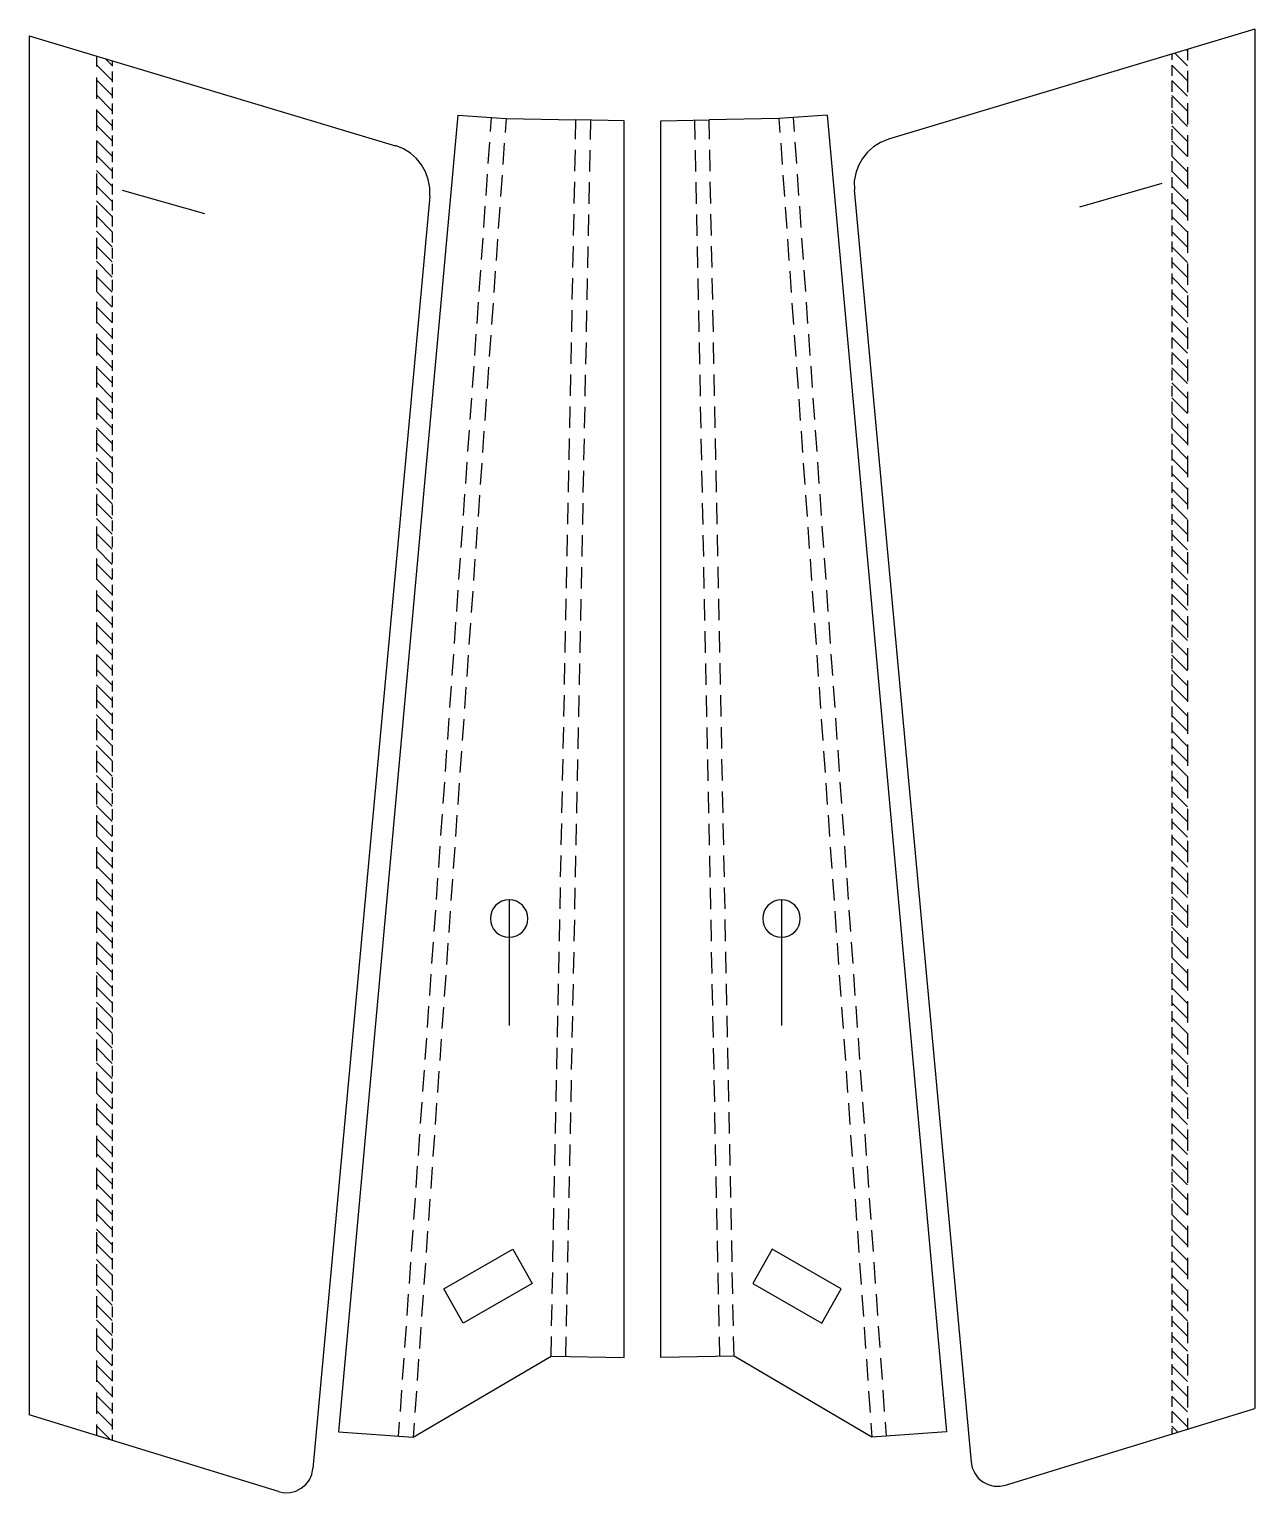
# Model space of a CAD drawing. Extents: x 310 to 3649, y -238 to 259.
# Drawn here: x 2912 to 3275.9, y -179.3 to 255.3 of the extents above; entities that cross this region are included whole.
import ezdxf

# ---------------------------------------------------------------- set-up
doc = ezdxf.new("R2010")
doc.units = 0

msp = doc.modelspace()

# ---------------------------------------------------------------- linework, layer by layer
at = {"layer": '01 CUT', "color": 7}
for points in [[(2912.01465, 253.38138), (2912.01465, -156.118247)], [(2912.01465, 253.38138), (3020.779224, 220.721316)], [(3275.889671, 255.286374), (3167.125097, 222.62631)], [(3275.889671, 255.286374), (3275.889671, -154.213253)], [(3039.310583, 229.791204), (3003.835361, -161.198231)], [(3039.310583, 229.791204), (3053.576871, 228.828124)], [(3053.576871, 228.828124), (3074.298972, 228.404792)], [(3088.639344, -139.121467), (3088.639344, 228.087293), (3074.298972, 228.404792)], [(3099.571893, -139.121467), (3099.571893, 228.087293), (3113.901681, 228.404792)], [(3134.623782, 228.828124), (3113.901681, 228.404792)], [(3148.890071, 229.791204), (3134.623782, 228.828124)], [(3148.890071, 229.791204), (3184.365292, -161.198231)], [(3167.125774, 222.636195), (3164.796197, 221.708211), (3162.710342, 220.420429), (3160.898394, 218.817563), (3159.390537, 216.944328), (3158.216955, 214.845436), (3157.407833, 212.565603), (3156.993354, 210.149541), (3157.003705, 207.641966)], [(3030.911199, 205.736972), (3030.92155, 208.244547), (3030.507072, 210.660609), (3029.697949, 212.940442), (3028.524368, 215.039334), (3027.01651, 216.912569), (3025.204562, 218.515435), (3023.118707, 219.803217), (3020.78913, 220.731201)], [(3248.256674, 209.460685), (3223.841001, 202.443957)], [(2939.647646, 207.545107), (2964.06332, 200.538963)], [(3030.907442, 205.735363), (2996.247135, -172.077864)], [(3156.996879, 207.640357), (3191.657186, -170.17287)], [(3040.898077, -128.876833), (3035.077262, -118.748615), (3055.566531, -106.979985)], [(3055.566531, -106.979985), (3061.376763, -117.108204), (3040.898077, -128.876833)], [(3132.644705, -106.979985), (3126.82389, -117.108204), (3147.302576, -128.876833)], [(3147.302576, -128.876833), (3153.123391, -118.748615), (3132.644705, -106.979985)], [(3003.835361, -161.198231), (3025.996791, -162.753976), (3066.932996, -138.676969)], [(3066.932996, -138.676969), (3088.639344, -139.121467)], [(3121.278241, -138.676969), (3099.571893, -139.121467)], [(3184.365292, -161.198231), (3162.203862, -162.753976), (3121.278241, -138.676969)], [(2986.0025, -178.935842), (2912.01465, -156.118247)], [(3201.90182, -177.030848), (3275.889671, -154.213253)], [(2986.005358, -178.942746), (2987.747093, -179.273077), (2989.497647, -179.211844), (2991.192244, -178.768532), (2992.766108, -177.952629), (2994.119896, -176.808071), (2995.175146, -175.409986), (2995.898416, -173.814658), (2996.256268, -172.078371)], [(3191.658636, -170.173377), (3192.016487, -171.909662), (3192.739764, -173.50499), (3193.79502, -174.903077), (3195.148807, -176.047635), (3196.722669, -176.863538), (3198.417262, -177.30685), (3200.167813, -177.368083), (3201.909546, -177.037752)]]:
    msp.add_lwpolyline(points, dxfattribs=at)
at = {"layer": '02 SCORE', "color": 10}
for points in [[(3255.9719, 249.306809), (3255.9719, 246.089486)], [(2931.932421, 247.401815), (2931.932421, 244.184492)], [(2931.932421, 241.009502), (2931.932421, 234.659522)], [(3255.9719, 242.914496), (3255.9719, 236.564516)], [(2931.932421, 231.484532), (2931.932421, 225.134552)], [(3255.9719, 233.389526), (3255.9719, 227.039546)], [(3048.983719, 224.944052), (3049.269468, 229.113873)], [(3053.576871, 228.828124), (3053.291122, 224.64772)], [(3074.224889, 222.62631), (3074.341306, 228.404792)], [(3078.659292, 228.309542), (3078.542876, 222.541643)], [(3109.551945, 228.309542), (3109.668361, 222.541643)], [(3113.986347, 222.62631), (3113.869931, 228.404792)], [(3134.623782, 228.828124), (3134.920115, 224.64772)], [(3139.227518, 224.944052), (3138.931185, 229.113873)], [(2931.932421, 221.959562), (2931.932421, 215.609582)], [(3048.306388, 215.450832), (3048.761469, 221.779646)], [(3139.894266, 215.450832), (3139.449767, 221.779646)], [(3255.9719, 223.864556), (3255.9719, 217.514576)], [(3053.068872, 221.483313), (3052.613791, 215.143917)], [(3074.03439, 213.111923), (3074.161389, 219.45132)], [(3078.479376, 219.366653), (3078.341793, 213.016673)], [(3109.731861, 219.366653), (3109.85886, 213.016673)], [(3114.176847, 213.111923), (3114.049847, 219.45132)], [(3135.142364, 221.483313), (3135.586863, 215.143917)], [(3255.9719, 214.339586), (3255.9719, 207.989606)], [(2931.932421, 212.434592), (2931.932421, 206.084612)], [(3047.63964, 205.947029), (3048.084138, 212.275842)], [(3052.391541, 211.97951), (3051.947043, 205.650697)], [(3073.833307, 203.586953), (3073.960307, 209.936933)], [(3078.278293, 209.841683), (3078.151294, 203.491703)], [(3109.92236, 209.841683), (3110.04936, 203.491703)], [(3114.367346, 203.586953), (3114.240347, 209.936933)], [(3135.809112, 211.97951), (3136.25361, 205.650697)], [(3140.561014, 205.947029), (3140.116515, 212.275842)], [(3255.9719, 204.814616), (3255.9719, 198.464636)], [(2931.932421, 202.909622), (2931.932421, 196.559642)], [(3046.972892, 196.443226), (3047.41739, 202.782622)], [(3051.724793, 202.475707), (3051.280295, 196.146893)], [(3073.642808, 194.061983), (3073.769807, 200.411963)], [(3078.087794, 200.316713), (3077.960794, 193.966733)], [(3110.11286, 200.316713), (3110.239859, 193.966733)], [(3114.557845, 194.061983), (3114.430846, 200.411963)], [(3136.47586, 202.475707), (3136.920358, 196.146893)], [(3141.227762, 196.443226), (3140.783263, 202.782622)], [(2931.932421, 193.384652), (2931.932421, 187.034672)], [(3046.306144, 186.939422), (3046.750642, 193.278819)], [(3051.058045, 192.982486), (3050.613547, 186.64309)], [(3137.153191, 192.982486), (3137.59769, 186.64309)], [(3141.905093, 186.939422), (3141.460594, 193.278819)], [(3255.9719, 195.289646), (3255.9719, 188.939666)], [(3073.452308, 184.537013), (3073.579308, 190.886993)], [(3077.897294, 190.791743), (3077.770295, 184.441763)], [(3110.303359, 190.791743), (3110.430359, 184.441763)], [(3114.748345, 184.537013), (3114.621345, 190.886993)], [(2931.932421, 183.859682), (2931.932421, 177.509702)], [(3045.628813, 177.435619), (3046.083895, 183.775015)], [(3050.391298, 183.478683), (3049.936216, 177.139286)], [(3137.819939, 183.478683), (3138.264437, 177.139286)], [(3142.571841, 177.435619), (3142.127342, 183.775015)], [(3255.9719, 185.764676), (3255.9719, 179.414696)], [(3073.261809, 175.012043), (3073.388809, 181.362023)], [(3077.706795, 181.266773), (3077.579795, 174.916793)], [(3110.493858, 181.266773), (3110.631441, 174.916793)], [(3114.949428, 175.012043), (3114.811845, 181.362023)], [(2931.932421, 174.334712), (2931.932421, 167.984732)], [(3044.962065, 167.942399), (3045.406563, 174.271212)], [(3049.713966, 173.97488), (3049.269468, 167.646066)], [(3138.486687, 173.97488), (3138.931185, 167.646066)], [(3143.238589, 167.942399), (3142.79409, 174.271212)], [(3255.9719, 176.239706), (3255.9719, 169.889726)], [(3073.07131, 165.487073), (3073.198309, 171.837053)], [(3077.516296, 171.741803), (3077.389296, 165.402407)], [(3110.694941, 171.741803), (3110.821941, 165.402407)], [(3115.139927, 165.487073), (3115.012927, 171.837053)], [(3255.9719, 166.714736), (3255.9719, 160.364756)], [(2931.932421, 164.809742), (2931.932421, 158.459762)], [(3044.295317, 158.438595), (3044.739815, 164.767409)], [(3049.047219, 164.471076), (3048.60272, 158.142263)], [(3072.88081, 155.972686), (3073.00781, 162.312083)], [(3077.325796, 162.227417), (3077.198797, 155.877437)], [(3110.88544, 162.227417), (3111.01244, 155.877437)], [(3115.330426, 155.972686), (3115.203427, 162.312083)], [(3139.153435, 164.471076), (3139.597933, 158.142263)], [(3143.905336, 158.438595), (3143.460838, 164.767409)], [(3255.9719, 157.189766), (3255.9719, 150.839786)], [(2931.932421, 155.284772), (2931.932421, 148.934792)], [(3043.628569, 148.934792), (3044.073067, 155.274189)], [(3048.380471, 154.967273), (3047.935972, 148.63846)], [(3072.679727, 146.447716), (3072.81731, 152.797696)], [(3077.124713, 152.702447), (3076.997714, 146.352467)], [(3111.07594, 152.702447), (3111.202939, 146.352467)], [(3115.520926, 146.447716), (3115.393926, 152.797696)], [(3139.830766, 154.967273), (3140.275265, 148.63846)], [(3144.582668, 148.934792), (3144.138169, 155.274189)], [(2931.932421, 145.759802), (2931.932421, 139.409822)], [(3042.951238, 139.430989), (3043.40632, 145.770385)], [(3047.713723, 145.474053), (3047.258641, 139.134656)], [(3140.497514, 145.474053), (3140.942012, 139.134656)], [(3145.249415, 139.430989), (3144.804917, 145.770385)], [(3255.9719, 147.664796), (3255.9719, 141.314816)], [(3072.489228, 136.922746), (3072.616228, 143.272726)], [(3076.934214, 143.177477), (3076.807214, 136.827497)], [(3111.266439, 143.177477), (3111.393439, 136.827497)], [(3115.711425, 136.922746), (3115.584426, 143.272726)], [(2931.932421, 136.234832), (2931.932421, 129.884852)], [(3042.28449, 129.937768), (3042.728988, 136.266582)], [(3047.036392, 135.970249), (3046.591893, 129.630853)], [(3141.164262, 135.970249), (3141.60876, 129.630853)], [(3145.916163, 129.937768), (3145.471665, 136.266582)], [(3255.9719, 138.139826), (3255.9719, 131.789846)], [(3072.298729, 127.397776), (3072.425728, 133.747756)], [(3076.743715, 133.652507), (3076.616715, 127.302527)], [(3111.456939, 133.652507), (3111.583938, 127.302527)], [(3115.901925, 127.397776), (3115.774925, 133.747756)], [(2931.932421, 126.709862), (2931.932421, 120.359882)], [(3041.617742, 120.433965), (3042.06224, 126.762778)], [(3046.369644, 126.466446), (3045.925145, 120.137633)], [(3141.83101, 126.466446), (3142.275508, 120.137633)], [(3146.582911, 120.433965), (3146.138413, 126.762778)], [(3255.9719, 128.614856), (3255.9719, 122.264876)], [(3072.108229, 117.872806), (3072.235229, 124.222786)], [(3076.553215, 124.127537), (3076.426216, 117.777557)], [(3111.647438, 124.127537), (3111.785021, 117.777557)], [(3116.092424, 117.872806), (3115.965424, 124.222786)], [(3255.9719, 119.089886), (3255.9719, 112.739906)], [(2931.932421, 117.184892), (2931.932421, 110.834912)], [(3040.950994, 110.930162), (3041.395493, 117.258975)], [(3045.702896, 116.962643), (3045.258397, 110.633829)], [(3071.91773, 108.347836), (3072.044729, 114.697816)], [(3076.362716, 114.602567), (3076.235716, 108.26317)], [(3111.848521, 114.602567), (3111.97552, 108.26317)], [(3116.293507, 108.347836), (3116.166507, 114.697816)], [(3142.508341, 116.962643), (3142.952839, 110.633829)], [(3147.260243, 110.930162), (3146.815744, 117.258975)], [(3255.9719, 109.564916), (3255.9719, 103.214936)], [(2931.932421, 107.659922), (2931.932421, 101.309942)], [(3040.273663, 101.426358), (3040.728745, 107.765755)], [(3045.036148, 107.458839), (3044.581066, 101.130026)], [(3071.72723, 98.822866), (3071.85423, 105.172846)], [(3076.172216, 105.08818), (3076.045217, 98.7382)], [(3112.03902, 105.08818), (3112.16602, 98.7382)], [(3116.484006, 98.822866), (3116.357007, 105.172846)], [(3143.175089, 107.458839), (3143.619587, 101.130026)], [(3147.92699, 101.426358), (3147.482492, 107.765755)], [(3255.9719, 100.039946), (3255.9719, 93.689966)], [(2931.932421, 98.134952), (2931.932421, 91.784972)], [(3039.606915, 91.922555), (3040.051414, 98.261952)], [(3044.358817, 97.965619), (3043.914318, 91.626222)], [(3071.526148, 89.30848), (3071.663731, 95.65846)], [(3116.674506, 89.30848), (3116.547506, 95.65846)], [(3143.841837, 97.965619), (3144.286335, 91.626222)], [(3148.593738, 91.922555), (3148.14924, 98.261952)], [(3075.971134, 95.56321), (3075.844134, 89.21323)], [(3112.22952, 95.56321), (3112.356519, 89.21323)], [(2931.932421, 88.609982), (2931.932421, 82.260002)], [(3038.940167, 82.429335), (3039.384666, 88.758148)], [(3043.692069, 88.461816), (3043.24757, 82.122419)], [(3144.508585, 88.461816), (3144.953083, 82.122419)], [(3149.260486, 82.429335), (3148.815988, 88.758148)], [(3255.9719, 90.514976), (3255.9719, 84.164996)], [(3071.335648, 79.78351), (3071.462648, 86.13349)], [(3075.780634, 86.03824), (3075.653635, 79.68826)], [(3112.420019, 86.03824), (3112.547018, 79.68826)], [(3116.865005, 79.78351), (3116.738005, 86.13349)], [(2931.932421, 79.085012), (2931.932421, 72.735032)], [(3038.273419, 72.925531), (3038.717918, 79.254345)], [(3043.025321, 78.958012), (3042.580822, 72.629199)], [(3145.185916, 78.958012), (3145.630414, 72.629199)], [(3149.937817, 72.925531), (3149.493319, 79.254345)], [(3255.9719, 80.990006), (3255.9719, 74.640026)], [(3071.145149, 70.25854), (3071.272149, 76.60852)], [(3075.590135, 76.51327), (3075.463135, 70.16329)], [(3112.610518, 76.51327), (3112.737518, 70.16329)], [(3117.055504, 70.25854), (3116.928505, 76.60852)], [(2931.932421, 69.560042), (2931.932421, 63.210062)], [(3037.596088, 63.421728), (3038.05117, 69.750541)], [(3150.604565, 63.421728), (3150.160067, 69.750541)], [(3255.9719, 71.465036), (3255.9719, 65.115056)], [(3042.358573, 69.454209), (3041.903491, 63.125396)], [(3070.954649, 60.73357), (3071.081649, 67.08355)], [(3075.399635, 66.9883), (3075.272636, 60.63832)], [(3112.801018, 66.9883), (3112.938601, 60.63832)], [(3117.246004, 60.73357), (3117.119004, 67.08355)], [(3145.852664, 69.454209), (3146.297162, 63.125396)], [(3255.9719, 61.940066), (3255.9719, 55.590086)], [(2931.932421, 60.035072), (2931.932421, 53.685092)], [(3036.92934, 53.917925), (3037.373839, 60.257321)], [(3041.681242, 59.960989), (3041.236743, 53.621592)], [(3070.76415, 51.2086), (3070.89115, 57.55858)], [(3075.209136, 57.46333), (3075.082137, 51.123933)], [(3113.0021, 57.46333), (3113.1291, 51.123933)], [(3117.447086, 51.2086), (3117.320087, 57.55858)], [(3146.519411, 59.960989), (3146.96391, 53.621592)], [(3151.271313, 53.917925), (3150.826815, 60.257321)], [(3255.9719, 52.415096), (3255.9719, 46.065116)], [(2931.932421, 50.510102), (2931.932421, 44.160122)], [(3036.262592, 44.414121), (3036.707091, 50.753518)], [(3041.014494, 50.457185), (3040.569995, 44.117789)], [(3070.573651, 41.68363), (3070.70065, 48.03361)], [(3075.018637, 47.948943), (3074.891637, 41.598963)], [(3113.1926, 47.948943), (3113.319599, 41.598963)], [(3117.637586, 41.68363), (3117.510586, 48.03361)], [(3147.186159, 50.457185), (3147.630658, 44.117789)], [(3151.938061, 44.414121), (3151.493563, 50.753518)], [(2931.932421, 40.985132), (2931.932421, 34.635152)], [(3035.595844, 34.920901), (3036.040343, 41.249714)], [(3040.347746, 40.953382), (3039.903247, 34.613985)], [(3147.863491, 40.953382), (3148.307989, 34.613985)], [(3152.615392, 34.920901), (3152.170894, 41.249714)], [(3255.9719, 42.890126), (3255.9719, 36.540146)], [(3070.372568, 32.169243), (3070.510151, 38.519223)], [(3074.828137, 38.423973), (3074.690554, 32.073993)], [(3113.383099, 38.423973), (3113.510099, 32.073993)], [(3117.828085, 32.169243), (3117.701086, 38.519223)], [(2931.932421, 31.460162), (2931.932421, 25.110182)], [(3034.918513, 25.417098), (3035.373595, 31.745911)], [(3039.680998, 31.449579), (3039.225916, 25.120765)], [(3148.530238, 31.449579), (3148.974737, 25.120765)], [(3153.28214, 25.417098), (3152.837642, 31.745911)], [(3255.9719, 33.365156), (3255.9719, 27.015176)], [(3070.182069, 22.644273), (3070.309068, 28.994253)], [(3074.627055, 28.899003), (3074.500055, 22.549023)], [(3113.573599, 28.899003), (3113.700598, 22.549023)], [(3118.018585, 22.644273), (3117.891585, 28.994253)], [(2931.932421, 21.935192), (2931.932421, 15.585212)], [(3034.251765, 15.913294), (3034.696264, 22.252691)], [(3039.003667, 21.945775), (3038.559168, 15.616962)], [(3149.196986, 21.945775), (3149.641485, 15.616962)], [(3153.948888, 15.913294), (3153.504389, 22.252691)], [(3255.9719, 23.840186), (3255.9719, 17.490206)], [(3069.991569, 13.119303), (3070.118569, 19.469283)], [(3074.436555, 19.374033), (3074.309556, 13.024053)], [(3113.764098, 19.374033), (3113.891098, 13.024053)], [(3118.209084, 13.119303), (3118.082084, 19.469283)], [(3255.9719, 14.315216), (3255.9719, 7.965236)], [(2931.932421, 12.410222), (2931.932421, 6.060242)], [(3033.585017, 6.409491), (3034.029516, 12.748888)], [(3038.336919, 12.452555), (3037.89242, 6.113158)], [(3069.80107, 3.594333), (3069.928069, 9.944313)], [(3074.246056, 9.849063), (3074.119056, 3.499083)], [(3113.954597, 9.849063), (3114.09218, 3.499083)], [(3118.399583, 3.594333), (3118.272584, 9.944313)], [(3149.863734, 12.452555), (3150.308233, 6.113158)], [(3154.615636, 6.409491), (3154.171137, 12.748888)], [(3255.9719, 4.790246), (3255.9719, -1.559734)], [(2931.932421, 2.885252), (2931.932421, -3.464728)], [(3032.918269, -3.094313), (3033.362768, 3.245084)], [(3037.670171, 2.948752), (3037.225672, -3.390645)], [(3069.61057, -5.930637), (3069.73757, 0.419343)], [(3074.055556, 0.324093), (3073.928557, -6.015303)], [(3114.15568, 0.324093), (3114.28268, -6.015303)], [(3118.600666, -5.930637), (3118.473667, 0.419343)], [(3150.541066, 2.948752), (3150.985564, -3.390645)], [(3155.292967, -3.094313), (3154.848469, 3.245084)], [(2931.932421, -6.639718), (2931.932421, -12.989698)], [(3032.240938, -12.587533), (3032.69602, -6.258719)], [(3037.003423, -6.555052), (3036.548341, -12.894448)], [(3151.207813, -6.555052), (3151.652312, -12.894448)], [(3155.959715, -12.587533), (3155.515216, -6.258719)], [(3255.9719, -4.734724), (3255.9719, -11.084704)], [(3069.420071, -15.455607), (3069.547071, -9.105627)], [(3073.865057, -9.190293), (3073.738057, -15.540273)], [(3114.34618, -9.190293), (3114.473179, -15.540273)], [(3118.791166, -15.455607), (3118.664166, -9.105627)], [(2931.932421, -16.164688), (2931.932421, -22.514668)], [(3031.57419, -22.091336), (3032.018689, -15.762523)], [(3036.326092, -16.058855), (3035.881593, -22.387668)], [(3151.874561, -16.058855), (3152.31906, -22.387668)], [(3156.626463, -22.091336), (3156.181964, -15.762523)], [(3255.9719, -14.259694), (3255.9719, -20.609674)], [(3069.218988, -24.969994), (3069.356571, -18.620014)], [(3073.674558, -18.715263), (3073.536975, -25.065243)], [(3114.536679, -18.715263), (3114.663679, -25.065243)], [(3118.981665, -24.969994), (3118.854665, -18.620014)], [(2931.932421, -25.689658), (2931.932421, -32.039638)], [(3030.907442, -31.595139), (3031.351941, -25.255743)], [(3035.659344, -25.562658), (3035.214845, -31.891472)], [(3152.541309, -25.562658), (3152.985808, -31.891472)], [(3157.293211, -31.595139), (3156.848712, -25.255743)], [(3255.9719, -23.784664), (3255.9719, -30.134644)], [(3069.028489, -34.494964), (3069.155489, -28.144984)], [(3073.473475, -28.240233), (3073.346475, -34.590213)], [(3114.727178, -28.240233), (3114.854178, -34.590213)], [(3119.172164, -34.494964), (3119.045165, -28.144984)], [(3030.240694, -41.098943), (3030.685193, -34.759546)], [(3157.970542, -41.098943), (3157.526044, -34.759546)], [(3255.9719, -33.309634), (3255.9719, -39.659614)], [(2931.932421, -35.214628), (2931.932421, -41.564608)], [(3034.992596, -35.055879), (3034.548098, -41.395275)], [(3068.83799, -44.019934), (3068.964989, -37.669954)], [(3073.282976, -37.765203), (3073.155976, -44.115183)], [(3114.917678, -37.765203), (3115.044677, -44.115183)], [(3119.362664, -44.019934), (3119.235664, -37.669954)], [(3153.208057, -35.055879), (3153.663139, -41.395275)], [(3255.9719, -42.834604), (3255.9719, -49.184584)], [(2931.932421, -44.739598), (2931.932421, -51.089578)], [(3029.563363, -50.602746), (3030.018445, -44.26335)], [(3034.325848, -44.559682), (3033.88135, -50.899079)], [(3068.64749, -53.544904), (3068.77449, -47.194924)], [(3073.092476, -47.290173), (3072.965477, -53.640153)], [(3115.108177, -47.290173), (3115.235177, -53.640153)], [(3119.553163, -53.544904), (3119.426164, -47.194924)], [(3153.885388, -44.559682), (3154.329887, -50.899079)], [(3158.63729, -50.602746), (3158.192791, -44.26335)], [(2931.932421, -54.264568), (2931.932421, -60.614548)], [(3028.896615, -60.095966), (3029.341114, -53.767153)], [(3033.648517, -54.063485), (3033.204018, -60.402882)], [(3154.552136, -54.063485), (3154.996635, -60.402882)], [(3159.304038, -60.095966), (3158.859539, -53.767153)], [(3255.9719, -52.359574), (3255.9719, -58.709554)], [(3068.456991, -63.069874), (3068.58399, -56.719894)], [(3072.901977, -56.815143), (3072.774977, -63.15454)], [(3115.30926, -56.815143), (3115.436259, -63.15454)], [(3119.754246, -63.069874), (3119.616663, -56.719894)], [(2931.932421, -63.789538), (2931.932421, -70.139518)], [(3028.229867, -69.59977), (3028.674366, -63.270956)], [(3032.981769, -63.567289), (3032.53727, -69.896102)], [(3155.218884, -63.567289), (3155.663383, -69.896102)], [(3159.970786, -69.59977), (3159.526287, -63.270956)], [(3255.9719, -61.884544), (3255.9719, -68.234524)], [(3068.266491, -72.594844), (3068.393491, -66.244864)], [(3072.711477, -66.32953), (3072.584478, -72.67951)], [(3115.499759, -66.32953), (3115.626759, -72.67951)], [(3119.944745, -72.594844), (3119.817746, -66.244864)], [(2931.932421, -73.314508), (2931.932421, -79.664488)], [(3027.56312, -79.103573), (3028.007618, -72.764176)], [(3032.315021, -73.071092), (3031.870523, -79.399906)], [(3155.885632, -73.071092), (3156.340714, -79.399906)], [(3160.648117, -79.103573), (3160.193035, -72.764176)], [(3255.9719, -71.409514), (3255.9719, -77.759494)], [(3068.065409, -82.10923), (3068.202992, -75.75925)], [(3072.520978, -75.8545), (3072.383395, -82.20448)], [(3115.690259, -75.8545), (3115.817258, -82.20448)], [(3120.135245, -82.10923), (3120.008245, -75.75925)], [(3026.896372, -88.607377), (3027.34087, -82.26798)], [(3031.648273, -82.564312), (3031.203775, -88.903709)], [(3156.562963, -82.564312), (3157.007462, -88.903709)], [(3161.314865, -88.607377), (3160.870366, -82.26798)], [(3255.9719, -80.934484), (3255.9719, -87.284464)], [(2931.932421, -82.839478), (2931.932421, -89.189458)], [(3067.874909, -91.6342), (3068.001909, -85.28422)], [(3072.319895, -85.37947), (3072.192896, -91.72945)], [(3115.880758, -85.37947), (3116.007758, -91.72945)], [(3120.325744, -91.6342), (3120.198744, -85.28422)], [(3255.9719, -90.459454), (3255.9719, -96.809434)], [(2931.932421, -92.364448), (2931.932421, -98.714428)], [(3026.21904, -98.11118), (3026.663539, -91.771783)], [(3030.970942, -92.068116), (3030.526443, -98.407512)], [(3067.68441, -101.15917), (3067.811409, -94.80919)], [(3072.129396, -94.90444), (3072.002396, -101.25442)], [(3116.071257, -94.90444), (3116.198257, -101.25442)], [(3120.516243, -101.15917), (3120.389244, -94.80919)], [(3157.229711, -92.068116), (3157.67421, -98.407512)], [(3161.981613, -98.11118), (3161.537114, -91.771783)], [(2931.932421, -101.889418), (2931.932421, -108.239398)], [(3025.552293, -107.6044), (3025.996791, -101.275587)], [(3030.304194, -101.571919), (3029.859696, -107.911316)], [(3157.896459, -101.571919), (3158.340958, -107.911316)], [(3162.648361, -107.6044), (3162.203862, -101.275587)], [(3255.9719, -99.984424), (3255.9719, -106.334404)], [(3067.49391, -110.68414), (3067.62091, -104.33416)], [(3071.938896, -104.42941), (3071.811897, -110.77939)], [(3116.261757, -104.42941), (3116.388756, -110.77939)], [(3120.706743, -110.68414), (3120.579743, -104.33416)], [(2931.932421, -111.414388), (2931.932421, -117.764368)], [(3024.885545, -117.108204), (3025.330043, -110.77939)], [(3029.637446, -111.075722), (3029.192948, -117.404536)], [(3158.563207, -111.075722), (3159.018289, -117.404536)], [(3163.325692, -117.108204), (3162.87061, -110.77939)], [(3255.9719, -109.509394), (3255.9719, -115.859374)], [(3067.303411, -120.20911), (3067.430411, -113.85913)], [(3071.748397, -113.95438), (3071.621397, -120.293777)], [(3116.462839, -113.95438), (3116.589839, -120.293777)], [(3120.907825, -120.20911), (3120.770243, -113.85913)], [(2931.932421, -120.939358), (2931.932421, -127.299921)], [(3024.218797, -126.612007), (3024.663295, -120.27261)], [(3028.970698, -120.579526), (3028.5262, -126.908339)], [(3159.240538, -120.579526), (3159.685037, -126.908339)], [(3163.99244, -126.612007), (3163.547941, -120.27261)], [(3255.9719, -119.034364), (3255.9719, -125.384344)], [(3067.112912, -129.73408), (3067.239911, -123.3841)], [(3071.557898, -123.468767), (3071.430898, -129.818747)], [(3116.653339, -123.468767), (3116.780339, -129.818747)], [(3121.098325, -129.73408), (3120.971325, -123.3841)], [(3023.541465, -136.11581), (3023.985964, -129.776414)], [(3028.293367, -130.072746), (3027.848869, -136.412143)], [(3159.907286, -130.072746), (3160.351785, -136.412143)], [(3164.659188, -136.11581), (3164.214689, -129.776414)], [(3255.9719, -128.559334), (3255.9719, -134.909314)], [(2931.932421, -130.474911), (2931.932421, -136.824891)], [(3066.932996, -138.676969), (3067.049412, -132.90907)], [(3071.367398, -132.993737), (3071.250982, -138.772219)], [(3116.843838, -132.993737), (3116.960255, -138.772219)], [(3121.278241, -138.676969), (3121.161825, -132.90907)], [(3255.9719, -138.084304), (3255.9719, -144.434284)], [(2931.932421, -139.999881), (2931.932421, -146.349861)], [(3022.874718, -145.619614), (3023.319216, -139.280217)], [(3027.626619, -139.576549), (3027.182121, -145.915946)], [(3160.574034, -139.576549), (3161.018533, -145.915946)], [(3165.325936, -145.619614), (3164.881437, -139.280217)], [(3255.9719, -147.609274), (3255.9719, -153.969837)], [(2931.932421, -149.524851), (2931.932421, -155.874831)], [(3022.20797, -155.112834), (3022.652468, -148.78402)], [(3026.959871, -149.080353), (3026.515373, -155.409166)], [(3161.240782, -149.080353), (3161.695864, -155.409166)], [(3166.003267, -155.112834), (3165.548185, -148.78402)], [(2931.932421, -159.049821), (2931.932421, -162.256561)], [(3021.689388, -162.457644), (3021.98572, -158.287824)], [(3026.293124, -158.584156), (3025.996791, -162.753976)], [(3161.918113, -158.584156), (3162.203862, -162.753976)], [(3166.511265, -162.457644), (3166.225516, -158.287824)], [(3255.9719, -157.144827), (3255.9719, -160.351567)]]:
    msp.add_lwpolyline(points, dxfattribs=at)
at = {"layer": '04 BEVEL', "color": 130}
for points in [[(3251.315248, 247.909814), (3251.315248, 246.258819)], [(3252.214829, 248.184979), (3255.9719, 244.417325)], [(3255.664984, 249.211559), (3255.9719, 248.915227)], [(2936.589073, 240.088755), (2931.932421, 244.75599)], [(2936.589073, 244.576074), (2934.557079, 246.618651)], [(2936.589073, 246.004819), (2936.589073, 244.353825)], [(3251.315248, 244.671324), (3251.315248, 241.496334)], [(3251.315248, 244.586657), (3255.9719, 239.930005)], [(2936.589073, 235.601436), (2931.932421, 240.258088)], [(2936.589073, 242.76633), (2936.589073, 239.59134)], [(3251.315248, 240.099338), (3255.9719, 235.442686)], [(3251.315248, 239.908839), (3251.315248, 236.733849)], [(2936.589073, 231.114116), (2931.932421, 235.770768)], [(2936.589073, 238.003845), (2936.589073, 234.828855)], [(3251.315248, 235.612019), (3255.9719, 230.944784)], [(3251.315248, 235.146354), (3251.315248, 231.971364)], [(2936.589073, 226.616214), (2931.932421, 231.283449)], [(2936.589073, 233.24136), (2936.589073, 230.06637)], [(3251.315248, 231.1247), (3255.9719, 226.457464)], [(3251.315248, 230.383869), (3251.315248, 227.208879)], [(2936.589073, 222.128895), (2931.932421, 226.79613)], [(2936.589073, 228.478875), (2936.589073, 225.303885)], [(3251.315248, 226.626797), (3255.9719, 221.970145)], [(2936.589073, 217.641576), (2931.932421, 222.298227)], [(2936.589073, 223.71639), (2936.589073, 220.5414)], [(3251.315248, 225.621384), (3251.315248, 222.446394)], [(3251.315248, 222.139478), (3255.9719, 217.482826)], [(2936.589073, 213.154256), (2931.932421, 217.810908)], [(2936.589073, 218.953905), (2936.589073, 215.778915)], [(3251.315248, 220.858899), (3251.315248, 217.683909)], [(3251.315248, 217.652159), (3255.9719, 212.984924)], [(2936.589073, 208.656354), (2931.932421, 213.323589)], [(2936.589073, 214.19142), (2936.589073, 211.01643)], [(3251.315248, 216.096414), (3251.315248, 212.921424)], [(3251.315248, 213.154256), (3255.9719, 208.497604)], [(2936.589073, 204.169035), (2931.932421, 208.825687)], [(2936.589073, 209.428935), (2936.589073, 206.253945)], [(3251.315248, 211.333929), (3251.315248, 208.158939)], [(3251.315248, 208.666937), (3255.9719, 204.010285)], [(2936.589073, 199.681715), (2931.932421, 204.338367)], [(2936.589073, 204.66645), (2936.589073, 201.49146)], [(3251.315248, 206.571444), (3251.315248, 203.396454)], [(2936.589073, 199.903965), (2936.589073, 196.728975)], [(3251.315248, 204.179618), (3255.9719, 199.522966)], [(3251.315248, 201.808959), (3251.315248, 198.633969)], [(2936.589073, 195.183813), (2931.932421, 199.851048)], [(3251.315248, 199.692299), (3255.9719, 195.025063)], [(3251.315248, 197.046474), (3251.315248, 193.871484)], [(2936.589073, 190.696494), (2931.932421, 195.363729)], [(2936.589073, 195.14148), (2936.589073, 191.96649)], [(3251.315248, 195.194396), (3255.9719, 190.537744)], [(3251.315248, 192.283989), (3251.315248, 189.108999)], [(2936.589073, 186.209175), (2931.932421, 190.865827)], [(2936.589073, 190.378995), (2936.589073, 187.204005)], [(3251.315248, 190.707077), (3255.9719, 186.050425)], [(3251.315248, 187.521504), (3251.315248, 184.346514)], [(2936.589073, 181.721855), (2931.932421, 186.378507)], [(2936.589073, 185.61651), (2936.589073, 182.44152)], [(3251.315248, 186.219758), (3255.9719, 181.552523)], [(3251.315248, 182.759019), (3251.315248, 179.584029)], [(2936.589073, 177.223953), (2931.932421, 181.891188)], [(2936.589073, 180.854025), (2936.589073, 177.679035)], [(3251.315248, 181.732439), (3255.9719, 177.065203)], [(2936.589073, 172.736634), (2931.932421, 177.403869)], [(2936.589073, 176.09154), (2936.589073, 172.91655)], [(3251.315248, 177.996534), (3251.315248, 174.821544)], [(3251.315248, 177.234536), (3255.9719, 172.577884)], [(2936.589073, 168.249314), (2931.932421, 172.905966)], [(2936.589073, 171.329055), (2936.589073, 168.154065)], [(3251.315248, 173.234049), (3251.315248, 170.059059)], [(3251.315248, 172.747217), (3255.9719, 168.090565)], [(2936.589073, 163.761995), (2931.932421, 168.418647)], [(2936.589073, 166.56657), (2936.589073, 163.39158)], [(3251.315248, 168.471564), (3251.315248, 165.296574)], [(3251.315248, 168.259898), (3255.9719, 163.592662)], [(2936.589073, 159.264093), (2931.932421, 163.931328)], [(2936.589073, 161.804085), (2936.589073, 158.629095)], [(3251.315248, 163.761995), (3255.9719, 159.105343)], [(3251.315248, 163.709079), (3251.315248, 160.534089)], [(2936.589073, 154.776774), (2931.932421, 159.433425)], [(2936.589073, 157.0416), (2936.589073, 153.86661)], [(3251.315248, 159.274676), (3255.9719, 154.618024)], [(3251.315248, 158.946594), (3251.315248, 155.771604)], [(2936.589073, 150.289454), (2931.932421, 154.946106)], [(2936.589073, 152.279115), (2936.589073, 149.104125)], [(3251.315248, 154.787357), (3255.9719, 150.130705)], [(3251.315248, 154.184109), (3251.315248, 151.009119)], [(2936.589073, 145.791552), (2931.932421, 150.458787)], [(3251.315248, 150.300038), (3255.9719, 145.632802)], [(3251.315248, 149.421624), (3251.315248, 146.246634)], [(2936.589073, 141.304233), (2931.932421, 145.971468)], [(2936.589073, 147.51663), (2936.589073, 144.34164)], [(3251.315248, 145.802135), (3255.9719, 141.145483)], [(3251.315248, 144.659139), (3251.315248, 141.484149)], [(2936.589073, 136.816913), (2931.932421, 141.473565)], [(2936.589073, 142.754145), (2936.589073, 139.579155)], [(3251.315248, 141.314816), (3255.9719, 136.658164)], [(3251.315248, 139.896654), (3251.315248, 136.721664)], [(2936.589073, 132.329594), (2931.932421, 136.986246)], [(2936.589073, 137.99166), (2936.589073, 134.81667)], [(3251.315248, 136.827497), (3255.9719, 132.160261)], [(3251.315248, 135.134169), (3251.315248, 131.959179)], [(2936.589073, 127.831692), (2931.932421, 132.498927)], [(2936.589073, 133.229175), (2936.589073, 130.054185)], [(3251.315248, 132.340178), (3255.9719, 127.672942)], [(3251.315248, 130.371684), (3251.315248, 127.196694)], [(2936.589073, 123.344373), (2931.932421, 128.011608)], [(2936.589073, 128.46669), (2936.589073, 125.2917)], [(3251.315248, 127.842275), (3255.9719, 123.185623)], [(2936.589073, 118.857053), (2931.932421, 123.513705)], [(2936.589073, 123.704205), (2936.589073, 120.529215)], [(3251.315248, 125.609199), (3251.315248, 122.434209)], [(3251.315248, 123.354956), (3255.9719, 118.698304)], [(2936.589073, 114.369734), (2931.932421, 119.026386)], [(2936.589073, 118.94172), (2936.589073, 115.76673)], [(3251.315248, 120.846714), (3251.315248, 117.671724)], [(3251.315248, 118.867637), (3255.9719, 114.200401)], [(2936.589073, 109.871832), (2931.932421, 114.539067)], [(2936.589073, 114.179235), (2936.589073, 111.004245)], [(3251.315248, 116.084229), (3251.315248, 112.909239)], [(3251.315248, 114.369734), (3255.9719, 109.713082)], [(2936.589073, 105.384512), (2931.932421, 110.041164)], [(2936.589073, 109.41675), (2936.589073, 106.24176)], [(3251.315248, 111.321744), (3251.315248, 108.146754)], [(3251.315248, 109.882415), (3255.9719, 105.225763)], [(2936.589073, 100.897193), (2931.932421, 105.553845)], [(2936.589073, 104.654265), (2936.589073, 101.479275)], [(3251.315248, 106.559259), (3251.315248, 103.384269)], [(3251.315248, 105.395096), (3255.9719, 100.738444)], [(2936.589073, 96.399291), (2931.932421, 101.066526)], [(3251.315248, 101.796774), (3251.315248, 98.621784)], [(3251.315248, 100.907777), (3255.9719, 96.240541)], [(2936.589073, 91.911971), (2931.932421, 96.579207)], [(2936.589073, 99.89178), (2936.589073, 96.71679)], [(3251.315248, 97.034289), (3251.315248, 93.859299)], [(3251.315248, 96.409874), (3255.9719, 91.753222)], [(2936.589073, 87.424652), (2931.932421, 92.081304)], [(2936.589073, 95.129295), (2936.589073, 91.954305)], [(3251.315248, 92.271804), (3251.315248, 89.096814)], [(3251.315248, 91.922555), (3255.9719, 87.265903)], [(2936.589073, 82.937333), (2931.932421, 87.593985)], [(2936.589073, 90.36681), (2936.589073, 87.19182)], [(3251.315248, 87.509319), (3251.315248, 84.334329)], [(3251.315248, 87.435236), (3255.9719, 82.768)], [(2936.589073, 78.439431), (2931.932421, 83.106666)], [(2936.589073, 85.604325), (2936.589073, 82.429335)], [(3251.315248, 82.947916), (3255.9719, 78.280681)], [(3251.315248, 82.746834), (3251.315248, 79.571844)], [(2936.589073, 73.952111), (2931.932421, 78.619347)], [(2936.589073, 80.84184), (2936.589073, 77.66685)], [(3251.315248, 78.450014), (3255.9719, 73.793362)], [(2936.589073, 69.464792), (2931.932421, 74.121444)], [(2936.589073, 76.079355), (2936.589073, 72.904365)], [(3251.315248, 77.984349), (3251.315248, 74.809359)], [(3251.315248, 73.962695), (3255.9719, 69.306043)], [(2936.589073, 64.977473), (2931.932421, 69.634125)], [(2936.589073, 71.31687), (2936.589073, 68.14188)], [(3251.315248, 73.221864), (3251.315248, 70.046874)], [(2936.589073, 66.554385), (2936.589073, 63.379395)], [(3251.315248, 69.475376), (3255.9719, 64.80814)], [(3251.315248, 68.459379), (3251.315248, 65.284389)], [(2936.589073, 60.479571), (2931.932421, 65.146806)], [(2936.589073, 61.7919), (2936.589073, 58.61691)], [(3251.315248, 64.977473), (3255.9719, 60.320821)], [(3251.315248, 63.696894), (3251.315248, 60.521904)], [(2936.589073, 55.992251), (2931.932421, 60.648903)], [(2936.589073, 57.029415), (2936.589073, 53.854425)], [(3251.315248, 60.490154), (3255.9719, 55.833502)], [(3251.315248, 58.934409), (3251.315248, 55.759419)], [(2936.589073, 51.504932), (2931.932421, 56.161584)], [(2936.589073, 52.26693), (2936.589073, 49.09194)], [(3251.315248, 56.002835), (3255.9719, 51.346183)], [(3251.315248, 54.171924), (3251.315248, 50.996934)], [(2936.589073, 47.00703), (2931.932421, 51.674265)], [(3251.315248, 51.515515), (3255.9719, 46.84828)], [(3251.315248, 49.409439), (3251.315248, 46.234449)], [(2936.589073, 42.51971), (2931.932421, 47.186946)], [(2936.589073, 47.504445), (2936.589073, 44.329455)], [(3251.315248, 47.017613), (3255.9719, 42.360961)], [(3251.315248, 44.646954), (3251.315248, 41.471964)], [(2936.589073, 38.032391), (2931.932421, 42.689043)], [(2936.589073, 42.74196), (2936.589073, 39.56697)], [(3251.315248, 42.530294), (3255.9719, 37.873642)], [(3251.315248, 39.884469), (3251.315248, 36.709479)], [(2936.589073, 33.545072), (2931.932421, 38.201724)], [(2936.589073, 37.979475), (2936.589073, 34.804485)], [(3251.315248, 38.042975), (3255.9719, 33.375739)], [(3251.315248, 35.121984), (3251.315248, 31.946994)], [(2936.589073, 29.047169), (2931.932421, 33.714405)], [(2936.589073, 33.21699), (2936.589073, 30.042)], [(3251.315248, 33.555655), (3255.9719, 28.88842)], [(2936.589073, 24.55985), (2931.932421, 29.227086)], [(2936.589073, 28.454505), (2936.589073, 25.279515)], [(3251.315248, 30.359499), (3251.315248, 27.184509)], [(3251.315248, 29.057753), (3255.9719, 24.401101)], [(2936.589073, 20.072531), (2931.932421, 24.729183)], [(2936.589073, 23.69202), (2936.589073, 20.51703)], [(3251.315248, 25.597014), (3251.315248, 22.422024)], [(3251.315248, 24.570434), (3255.9719, 19.913782)], [(2936.589073, 15.585212), (2931.932421, 20.241864)], [(2936.589073, 18.929535), (2936.589073, 15.754545)], [(3251.315248, 20.834529), (3251.315248, 17.659539)], [(3251.315248, 20.083114), (3255.9719, 15.415879)], [(2936.589073, 11.087309), (2931.932421, 15.754545)], [(2936.589073, 14.16705), (2936.589073, 10.99206)], [(3251.315248, 16.072044), (3251.315248, 12.897054)], [(3251.315248, 15.585212), (3255.9719, 10.92856)], [(2936.589073, 6.59999), (2931.932421, 11.256642)], [(2936.589073, 9.404565), (2936.589073, 6.229575)], [(3251.315248, 11.309559), (3251.315248, 8.134569)], [(3251.315248, 11.097893), (3255.9719, 6.441241)], [(2936.589073, 2.112671), (2931.932421, 6.769323)], [(2936.589073, 4.64208), (2936.589073, 1.46709)], [(3251.315248, 6.610573), (3255.9719, 1.953922)], [(3251.315248, 6.547074), (3251.315248, 3.372084)], [(2936.589073, -2.385231), (2931.932421, 2.282004)], [(3251.315248, 2.123254), (3255.9719, -2.543981)], [(3251.315248, 1.784589), (3251.315248, -1.390401)], [(2936.589073, -6.872551), (2931.932421, -2.205315)], [(2936.589073, -0.120405), (2936.589073, -3.295395)], [(3251.315248, -2.374648), (3255.9719, -7.0313)], [(3251.315248, -2.977896), (3251.315248, -6.152886)], [(2936.589073, -11.35987), (2931.932421, -6.703218)], [(2936.589073, -4.88289), (2936.589073, -8.05788)], [(3251.315248, -6.861967), (3255.9719, -11.518619)], [(3251.315248, -7.740381), (3251.315248, -10.915371)], [(2936.589073, -15.847189), (2931.932421, -11.190537)], [(2936.589073, -9.645375), (2936.589073, -12.820365)], [(3251.315248, -11.349287), (3255.9719, -16.016522)], [(3251.315248, -12.502866), (3251.315248, -15.677856)], [(2936.589073, -20.345092), (2931.932421, -15.677856)], [(2936.589073, -14.40786), (2936.589073, -17.58285)], [(3251.315248, -15.836606), (3255.9719, -20.503841)], [(3251.315248, -17.265351), (3251.315248, -20.440341)], [(2936.589073, -24.832411), (2931.932421, -20.165175)], [(2936.589073, -19.170345), (2936.589073, -22.345335)], [(3251.315248, -20.334508), (3255.9719, -24.99116)], [(2936.589073, -29.31973), (2931.932421, -24.663078)], [(2936.589073, -23.93283), (2936.589073, -27.10782)], [(3251.315248, -22.027836), (3251.315248, -25.202826)], [(3251.315248, -24.821827), (3255.9719, -29.478479)], [(2936.589073, -33.807049), (2931.932421, -29.150397)], [(2936.589073, -28.695315), (2936.589073, -31.870305)], [(3251.315248, -26.790321), (3251.315248, -29.965311)], [(3251.315248, -29.309147), (3255.9719, -33.976382)], [(2936.589073, -38.304952), (2931.932421, -33.637716)], [(2936.589073, -33.4578), (2936.589073, -36.63279)], [(3251.315248, -31.552806), (3251.315248, -34.727796)], [(3251.315248, -33.807049), (3255.9719, -38.463701)], [(2936.589073, -42.792271), (2931.932421, -38.135619)], [(2936.589073, -38.220285), (2936.589073, -41.395275)], [(3251.315248, -36.315291), (3251.315248, -39.490281)], [(3251.315248, -38.294368), (3255.9719, -42.95102)], [(2936.589073, -47.27959), (2931.932421, -42.622938)], [(2936.589073, -42.98277), (2936.589073, -46.15776)], [(3251.315248, -41.077776), (3251.315248, -44.252766)], [(3251.315248, -42.781688), (3255.9719, -47.43834)], [(2936.589073, -51.777493), (2931.932421, -47.110257)], [(2936.589073, -47.745255), (2936.589073, -50.920245)], [(3251.315248, -45.840261), (3251.315248, -49.015251)], [(3251.315248, -47.269007), (3255.9719, -51.936242)], [(2936.589073, -56.264812), (2931.932421, -51.597576)], [(3251.315248, -50.602746), (3251.315248, -53.777736)], [(3251.315248, -51.766909), (3255.9719, -56.423561)], [(2936.589073, -60.752131), (2931.932421, -56.095479)], [(2936.589073, -52.50774), (2936.589073, -55.68273)], [(3251.315248, -55.365231), (3251.315248, -58.540221)], [(3251.315248, -56.254228), (3255.9719, -60.91088)], [(2936.589073, -65.23945), (2931.932421, -60.582798)], [(2936.589073, -57.270225), (2936.589073, -60.445215)], [(3251.315248, -60.127716), (3251.315248, -63.302706)], [(3251.315248, -60.741548), (3255.9719, -65.408783)], [(2936.589073, -69.737353), (2931.932421, -65.070117)], [(2936.589073, -62.03271), (2936.589073, -65.2077)], [(3251.315248, -64.890201), (3251.315248, -68.065191)], [(2936.589073, -66.795195), (2936.589073, -69.970185)], [(3251.315248, -65.228867), (3255.9719, -69.896102)], [(2936.589073, -74.224672), (2931.932421, -69.557437)], [(2936.589073, -71.55768), (2936.589073, -74.73267)], [(3251.315248, -69.652686), (3251.315248, -72.827676)], [(3251.315248, -69.726769), (3255.9719, -74.383421)], [(2936.589073, -78.711991), (2931.932421, -74.055339)], [(2936.589073, -76.320165), (2936.589073, -79.495155)], [(3251.315248, -74.214089), (3255.9719, -78.870741)], [(3251.315248, -74.415171), (3251.315248, -77.590161)], [(2936.589073, -83.19931), (2931.932421, -78.542658)], [(2936.589073, -81.08265), (2936.589073, -84.25764)], [(3251.315248, -78.701408), (3255.9719, -83.368643)], [(3251.315248, -79.177656), (3251.315248, -82.352646)], [(2936.589073, -87.697213), (2931.932421, -83.029978)], [(2936.589073, -85.845135), (2936.589073, -89.020125)], [(3251.315248, -83.19931), (3255.9719, -87.855962)], [(3251.315248, -83.940141), (3251.315248, -87.115131)], [(2936.589073, -92.184532), (2931.932421, -87.52788)], [(2936.589073, -90.60762), (2936.589073, -93.78261)], [(3251.315248, -87.686629), (3255.9719, -92.343281)], [(3251.315248, -88.702626), (3251.315248, -91.877616)], [(2936.589073, -96.671851), (2931.932421, -92.015199)], [(2936.589073, -95.370105), (2936.589073, -98.545095)], [(3251.315248, -92.173949), (3255.9719, -96.830601)], [(3251.315248, -93.465111), (3251.315248, -96.640101)], [(2936.589073, -101.169754), (2931.932421, -96.502518)], [(3251.315248, -96.661268), (3255.9719, -101.328503)], [(3251.315248, -98.227596), (3251.315248, -101.402586)], [(2936.589073, -105.657073), (2931.932421, -100.989838)], [(2936.589073, -100.143174), (2936.589073, -103.318164)], [(3251.315248, -101.15917), (3255.9719, -105.815822)], [(3251.315248, -102.990081), (3251.315248, -106.165071)], [(2936.589073, -110.144392), (2931.932421, -105.48774)], [(2936.589073, -104.905659), (2936.589073, -108.080649)], [(3251.315248, -105.64649), (3255.9719, -110.303142)], [(3251.315248, -107.752566), (3251.315248, -110.927556)], [(2936.589073, -114.631711), (2931.932421, -109.975059)], [(2936.589073, -109.668144), (2936.589073, -112.843134)], [(3251.315248, -110.133809), (3255.9719, -114.801044)], [(3251.315248, -112.515051), (3251.315248, -115.690041)], [(2936.589073, -119.129614), (2931.932421, -114.462378)], [(2936.589073, -114.430629), (2936.589073, -117.605619)], [(3251.315248, -114.621128), (3255.9719, -119.288363)], [(3251.315248, -117.277536), (3251.315248, -120.452526)], [(2936.589073, -123.616933), (2931.932421, -118.949698)], [(2936.589073, -119.193114), (2936.589073, -122.368104)], [(3251.315248, -119.11903), (3255.9719, -123.775682)], [(2936.589073, -128.104252), (2931.932421, -123.4476)], [(2936.589073, -123.955599), (2936.589073, -127.130589)], [(3251.315248, -122.040021), (3251.315248, -125.215011)], [(3251.315248, -123.60635), (3255.9719, -128.263002)], [(2936.589073, -132.591571), (2931.932421, -127.934919)], [(2936.589073, -128.718084), (2936.589073, -131.893074)], [(3251.315248, -126.81309), (3251.315248, -129.98808)], [(3251.315248, -128.093669), (3255.9719, -132.760904)], [(2936.589073, -137.089474), (2931.932421, -132.422239)], [(2936.589073, -133.480569), (2936.589073, -136.655559)], [(3251.315248, -131.575575), (3251.315248, -134.750565)], [(3251.315248, -132.591571), (3255.9719, -137.248223)], [(2936.589073, -141.576793), (2931.932421, -136.920141)], [(2936.589073, -138.243054), (2936.589073, -141.418044)], [(3251.315248, -136.33806), (3251.315248, -139.51305)], [(3251.315248, -137.078891), (3255.9719, -141.735543)], [(2936.589073, -146.064112), (2931.932421, -141.40746)], [(2936.589073, -143.005539), (2936.589073, -146.180529)], [(3251.315248, -141.100545), (3251.315248, -144.275535)], [(3251.315248, -141.56621), (3255.9719, -146.222862)], [(2936.589073, -150.562015), (2931.932421, -145.894779)], [(3251.315248, -145.86303), (3251.315248, -149.03802)], [(3251.315248, -146.053529), (3255.9719, -150.720764)], [(2936.589073, -155.049334), (2931.932421, -150.382099)], [(2936.589073, -147.768024), (2936.589073, -150.943014)], [(3251.315248, -150.551431), (3255.9719, -155.208083)], [(3251.315248, -150.625515), (3251.315248, -153.800505)], [(2936.589073, -159.536653), (2931.932421, -154.880001)], [(2936.589073, -152.530509), (2936.589073, -155.705499)], [(3251.315248, -155.038751), (3255.9719, -159.695403)], [(3251.315248, -155.388), (3251.315248, -158.56299)], [(2936.123408, -163.547724), (2931.932421, -159.36732)], [(2936.589073, -157.292994), (2936.589073, -160.467984)], [(3251.315248, -159.52607), (3253.040326, -161.261731)], [(3251.315248, -160.150485), (3251.315248, -161.790896)], [(2936.589073, -162.055479), (2936.589073, -163.69589)]]:
    msp.add_lwpolyline(points, dxfattribs=at)
at = {"layer": '23 NOTES', "color": 7}
for points in [[(3054.5, -14.343524), (3055.620841, -14.230534), (3056.664796, -13.906472), (3057.609501, -13.393703), (3058.432591, -12.714591), (3059.111703, -11.891501), (3059.624472, -10.946796), (3059.948534, -9.902841), (3060.061524, -8.782), (3059.948534, -7.661159), (3059.624472, -6.617204), (3059.111703, -5.672499), (3058.432591, -4.849409), (3057.609501, -4.170297), (3056.664796, -3.657528), (3055.620841, -3.333466), (3054.5, -3.220476), (3053.379159, -3.333466), (3052.335204, -3.657528), (3051.390499, -4.170297), (3050.567409, -4.849409), (3049.888297, -5.672499), (3049.375528, -6.617204), (3049.051466, -7.661159), (3048.938476, -8.782), (3049.051466, -9.902841), (3049.375528, -10.946796), (3049.888297, -11.891501), (3050.567409, -12.714591), (3051.390499, -13.393703), (3052.335204, -13.906472), (3053.379159, -14.230534), (3054.5, -14.343524)], [(3054.497618, -3.231896), (3054.497618, -40.538028)], [(3135.37, -14.343524), (3136.490841, -14.230534), (3137.534796, -13.906472), (3138.479501, -13.393703), (3139.302591, -12.714591), (3139.981703, -11.891501), (3140.494472, -10.946796), (3140.818534, -9.902841), (3140.931524, -8.782), (3140.818534, -7.661159), (3140.494472, -6.617204), (3139.981703, -5.672499), (3139.302591, -4.849409), (3138.479501, -4.170297), (3137.534796, -3.657528), (3136.490841, -3.333466), (3135.37, -3.220476), (3134.249159, -3.333466), (3133.205204, -3.657528), (3132.260499, -4.170297), (3131.437409, -4.849409), (3130.758297, -5.672499), (3130.245528, -6.617204), (3129.921466, -7.661159), (3129.808476, -8.782), (3129.921466, -9.902841), (3130.245528, -10.946796), (3130.758297, -11.891501), (3131.437409, -12.714591), (3132.260499, -13.393703), (3133.205204, -13.906472), (3134.249159, -14.230534), (3135.37, -14.343524)], [(3135.364613, -3.231896), (3135.364613, -40.538028)]]:
    msp.add_lwpolyline(points, dxfattribs=at)
at = {"layer": '91 DXF IMPORT', "color": 240}
for points in [[(3021.689388, -162.457644), (3021.689388, -162.457644)], [(3166.511265, -162.457644), (3166.511265, -162.457644)]]:
    msp.add_lwpolyline(points, dxfattribs=at)

doc.saveas('drawing.dxf')
